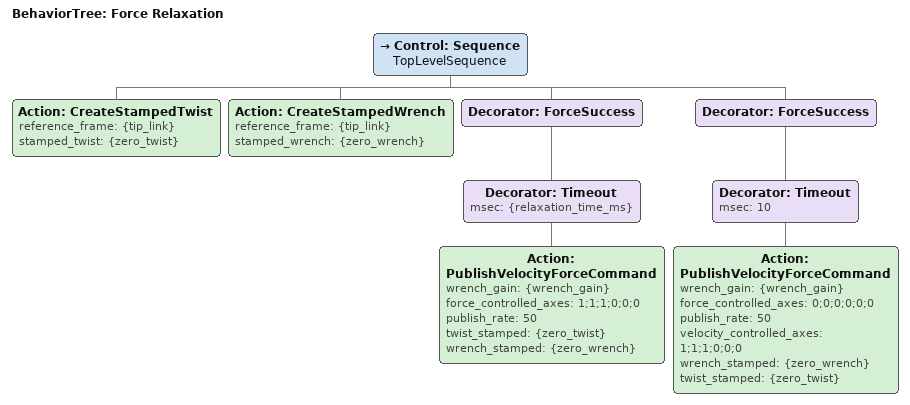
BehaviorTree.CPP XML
<?xml version="1.0" encoding="UTF-8" ?>
<root BTCPP_format="4" main_tree_to_execute="Force Relaxation">
  <BehaviorTree ID="Force Relaxation">
    <Control ID="Sequence" name="TopLevelSequence">
      <Action
        ID="CreateStampedTwist"
        reference_frame="{tip_link}"
        stamped_twist="{zero_twist}"
      />
      <Action
        ID="CreateStampedWrench"
        reference_frame="{tip_link}"
        stamped_wrench="{zero_wrench}"
      />
      <Decorator ID="ForceSuccess">
        <Decorator ID="Timeout" msec="{relaxation_time_ms}">
          <Action
            ID="PublishVelocityForceCommand"
            wrench_gain="{wrench_gain}"
            force_controlled_axes="1;1;1;0;0;0"
            publish_rate="50"
            twist_stamped="{zero_twist}"
            wrench_stamped="{zero_wrench}"
          />
        </Decorator>
      </Decorator>
      <Decorator ID="ForceSuccess">
        <Decorator ID="Timeout" msec="10">
          <Action
            ID="PublishVelocityForceCommand"
            wrench_gain="{wrench_gain}"
            force_controlled_axes="0;0;0;0;0;0"
            publish_rate="50"
            velocity_controlled_axes="1;1;1;0;0;0"
            wrench_stamped="{zero_wrench}"
            twist_stamped="{zero_twist}"
          />
        </Decorator>
      </Decorator>
    </Control>
  </BehaviorTree>
</root>
